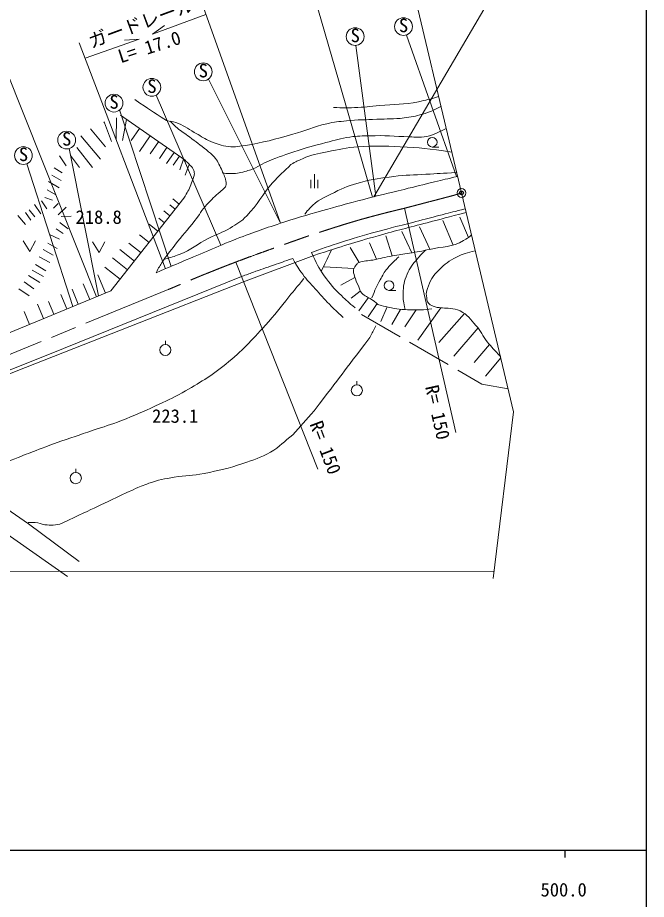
# Model space of a CAD drawing. Units: millimetres, scale not verified. Extents: x 40000 to 680000, y 20000 to 380000.
# Drawn here: x 494199 to 579000, y 198357 to 317350 of the extents above; entities that cross this region are included whole.
import ezdxf
from ezdxf.enums import TextEntityAlignment as Align

# ---------------------------------------------------------------- set-up
doc = ezdxf.new("R2010")
doc.units = ezdxf.units.MM
doc.header["$LTSCALE"] = 1000
doc.header["$PDMODE"] = 32
doc.header["$PDSIZE"] = 500
doc.linetypes.add('CHAIN', pattern=[18.5, 12, -1.5, 3.5, -1.5])
doc.linetypes.add('DASHED', pattern=[7.5, 6, -1.5])
for name, color, linetype, lineweight in [('M-BGD', 7, 'Continuous', 13), ('M-BMK', 7, 'CHAIN', 13), ('M-STR-HTXT', 7, 'Continuous', 13), ('M-TTL-BAND', 7, 'Continuous', 25)]:
    doc.layers.add(name, color=color, linetype=linetype, lineweight=lineweight)
doc.layers.add('M-OTRS', color=6, linetype='Continuous')
doc.styles.add('ＭＳ ゴシック', font='')
doc.styles.get('ＭＳ ゴシック').set_extended_font_data('MS Gothic')

msp = doc.modelspace()

# ---------------------------------------------------------------- linework, layer by layer
at = {"layer": 'M-BGD'}
for p, q in [((557064, 318466), (542222, 293168)), ((546626, 315003), (553399, 295892)), ((539816, 313592), (542518, 293243)), ((519936, 309066), (529632, 289591)), ((512868, 306882), (521601, 286636)), ((507956, 304886), (514889, 283780)), ((508065, 304169), (516779, 298114)), ((501151, 299678), (505106, 279786)), ((495421, 297624), (501655, 278367)), ((555019, 287698), (553861, 290438)), ((552934, 286658), (551565, 289981)), ((547364, 285608), (546040, 288501)), ((549785, 286085), (548387, 289129)), ((542581, 284735), (541637, 286943)), ((544718, 285183), (543859, 287898)), ((540244, 284291), (539061, 286340)), ((539561, 283514), (535530, 283713)), ((539690, 282293), (537778, 281241)), ((540411, 280447), (539191, 279507)), ((541526, 279566), (540201, 277796)), ((542675, 278760), (541494, 276954)), ((544023, 278304), (543171, 276336)), ((545860, 277977), (544667, 275916)), ((547931, 277895), (546411, 275604)), ((551273, 278187), (548172, 273813)), ((554453, 277435), (551023, 273517)), ((556304, 275484), (553048, 271678)), ((557839, 273233), (555753, 270796)), ((559373, 271420), (557301, 268968)), ((500942, 241918), (486141, 252259))]:
    msp.add_line(p, q, dxfattribs=at)
at = {"layer": 'M-BGD', "linetype": 'DASHED'}
for p, q in [((507512, 303829), (507488, 300899)), ((508876, 303606), (508357, 300770)), ((504036, 302347), (506044, 299917)), ((510637, 302382), (509502, 300748)), ((502721, 301378), (505379, 298252)), ((512074, 301383), (510627, 299301)), ((513207, 300596), (512067, 298955)), ((499836, 298701), (500750, 297371)), ((501340, 298729), (502534, 297120)), ((502170, 299841), (504278, 297109)), ((514339, 299809), (513327, 298353)), ((515311, 299134), (514297, 297674)), ((516011, 298647), (515176, 297445)), ((516570, 298259), (516089, 296821)), ((517354, 297529), (516797, 296112)), ((499130, 297101), (500210, 296406)), ((498373, 295219), (499780, 294393)), ((498816, 296110), (500057, 295357)), ((498163, 294127), (499366, 293436)), ((497867, 293084), (498901, 292701)), ((516007, 292194), (515142, 292875)), ((496484, 292119), (497315, 290859)), ((497426, 292618), (498153, 291538)), ((499053, 291651), (499656, 292260)), ((515464, 291504), (514733, 292079)), ((494234, 290631), (495245, 289433)), ((495245, 291074), (495972, 290035)), ((495736, 291406), (496498, 290457)), ((501397, 290562), (500086, 290530)), ((514746, 290592), (513895, 291262)), ((513126, 288532), (511936, 289468)), ((514010, 289657), (513237, 290265)), ((498507, 288091), (499842, 287431)), ((499392, 288864), (500333, 288234)), ((511936, 287020), (510641, 288039)), ((498249, 286897), (499537, 286212)), ((510840, 285627), (509187, 286927)), ((497631, 286054), (498997, 285274)), ((509958, 284506), (508003, 286045)), ((497118, 285057), (498545, 284295)), ((509038, 283337), (507010, 284933)), ((496177, 283261), (497681, 282417)), ((496624, 284051), (498009, 283178)), ((508029, 282055), (505964, 283680)), ((495655, 282546), (497183, 281623)), ((506049, 280174), (505029, 282654)), ((495073, 281710), (496403, 280755)), ((503923, 279299), (503056, 281407)), ((494376, 280769), (495734, 279795)), ((500837, 278030), (500034, 279984)), ((502383, 278666), (501550, 280691)), ((497673, 276729), (496876, 278665)), ((499089, 277311), (498382, 279029)), ((495788, 275953), (495069, 277700)), ((540581, 277290), (556829, 267888)), ((556829, 267888), (560364, 267261))]:
    msp.add_line(p, q, dxfattribs=at)
at = {"layer": 'M-BGD', "color": 1}
for p, q in [((550121, 299887), (551029, 299887)), ((533754, 295482), (533754, 294325)), ((534226, 296238), (534226, 294325)), ((534698, 295482), (534698, 294325)), ((544287, 280543), (545195, 280543)), ((514128, 273252), (514128, 273752)), ((539952, 267800), (539952, 268300)), ((502041, 255956), (502041, 256456))]:
    msp.add_line(p, q, dxfattribs=at)
at = {"layer": 'M-BGD'}
for points in [[(546089, 327295), (554064, 293690), (561101, 264170)], [(484414, 271276), (506788, 280477), (516633, 292990)], [(477224, 262761), (494007, 269620), (524669, 281692), (534166, 285258)], [(477595, 263384), (488296, 267864), (498488, 271937), (524391, 282394)], [(477742, 262874), (478645, 261607), (480151, 260133), (482940, 257853), (490475, 252568), (495669, 249046), (502496, 243950)]]:
    msp.add_lwpolyline(points, dxfattribs=at)
at = {"layer": 'M-BGD', "linetype": 'DASHED'}
for points in [[(505809, 303310), (505912, 303171), (506847, 300644)], [(499656, 290716), (499864, 290931), (500722, 291775)], [(499879, 289709), (499934, 289676), (500996, 288845)]]:
    msp.add_lwpolyline(points, dxfattribs=at)
at = {"layer": 'M-BGD', "color": 1}
for points in [[(496612, 287223), (495840, 285780), (494929, 287238)], [(505963, 287089), (505191, 285646), (504280, 287104)]]:
    msp.add_lwpolyline(points, dxfattribs=at)
for centre, radius in [((546240, 316139), 1200), ((539722, 314789), 1200), ((519231, 310037), 1200), ((512303, 307941), 1200), ((507193, 305812), 1200), ((500807, 300828), 1200), ((550121, 300535), 648), ((494980, 298740), 1200), ((544287, 281191), 648), ((514128, 272502), 750), ((539952, 267050), 750), ((502041, 255206), 750)]:
    msp.add_circle(centre, radius, dxfattribs=at)
at = {"layer": 'M-BGD'}
msp.add_circle((554064, 293690), 600, dxfattribs=at)
for points in [[(509984, 306297), (512134, 304871), (512134, 304871), (514284, 303446)], [(536531, 286020), (535830, 284526), (535682, 284209), (535159, 283095)], [(541686, 274175), (542106, 274969), (542106, 274969), (542526, 275763)], [(534212, 264295), (537949, 269235), (537949, 269235), (541686, 274175)], [(492187, 257191), (495671, 258544), (495671, 258544), (499156, 259897)], [(500219, 249121), (504992, 251383), (504992, 251383), (509765, 253644)]]:
    msp.add_open_spline(points, degree=3, dxfattribs=at)
for points, knots in [([(536802, 305219), (538139, 305174), (538521, 305169), (539622, 305204), (540952, 305246), (541693, 305362), (543018, 305484), (545064, 305672), (546239, 305592), (548251, 306005), (549327, 306226), (549723, 306311), (550979, 306688)], [0, 0, 0, 0, 1, 1, 1, 2, 2, 2, 3, 3, 3, 4, 4, 4, 4]), ([(514284, 303446), (514851, 303377), (515052, 303318), (515530, 303181), (516590, 302876), (517054, 302383), (518023, 301857), (518784, 301443), (519160, 301111), (519955, 300766), (520834, 300385), (521344, 300176), (522286, 300003), (523280, 299820), (523872, 299963), (524872, 300107), (527431, 300474), (528823, 300935), (531317, 301618), (533123, 302112), (534071, 302619), (535897, 303035), (536922, 303269), (537515, 303313), (538561, 303425), (540145, 303594), (541043, 303548), (542634, 303627), (544071, 303699), (544885, 303634), (546313, 303813), (547296, 303936), (547850, 304032), (548798, 304318), (549810, 304623), (550179, 304811), (551294, 305361)], [0, 0, 0, 0, 1, 1, 1, 2, 2, 2, 3, 3, 3, 4, 4, 4, 5, 5, 5, 6, 6, 6, 7, 7, 7, 8, 8, 8, 9, 9, 9, 10, 10, 10, 11, 11, 11, 12, 12, 12, 12]), ([(514766, 303372), (515208, 302922), (515346, 302794), (515742, 302451), (516340, 301932), (516737, 301721), (517369, 301246), (518272, 300568), (518794, 300209), (519668, 299494), (520088, 299151), (520339, 298970), (520695, 298561), (521193, 297987), (521352, 297568), (521673, 296879), (521952, 296281), (522169, 295951), (522276, 295300), (522316, 295052), (522363, 294899), (522296, 294656), (522262, 294531), (522206, 294472), (522120, 294376), (521909, 294140), (521734, 294067), (521497, 293857), (520771, 293214), (520380, 292833), (519721, 292122), (519002, 291348), (518749, 290790), (518100, 289957), (517078, 288643), (516429, 287967), (515405, 286654), (514734, 285793), (514325, 285331), (513738, 284411), (513378, 283845), (513254, 283642), (512866, 282931)], [0, 0, 0, 0, 1, 1, 1, 2, 2, 2, 3, 3, 3, 4, 4, 4, 5, 5, 5, 6, 6, 6, 7, 7, 7, 8, 8, 8, 9, 9, 9, 10, 10, 10, 11, 11, 11, 12, 12, 12, 13, 13, 13, 14, 14, 14, 14]), ([(552002, 302378), (551597, 302178), (551486, 302127), (551150, 301976), (550615, 301734), (550325, 301560), (549759, 301404), (549199, 301251), (548863, 301255), (548284, 301217), (547790, 301186), (547512, 301254), (547017, 301269), (544940, 301335), (543776, 301473), (541699, 301404), (540651, 301370), (540057, 301396), (539020, 301238), (537732, 301042), (537031, 300816), (535769, 300490), (534068, 300052), (533118, 299792), (531449, 299244), (529885, 298731), (529012, 298418), (527513, 297738), (527017, 297513), (526770, 297323), (526277, 297094), (525646, 296802), (525264, 296698), (524594, 296513), (524201, 296404), (523971, 296380), (523566, 296336), (522868, 296260), (522591, 296312), (521769, 296388)], [0, 0, 0, 0, 1, 1, 1, 2, 2, 2, 3, 3, 3, 4, 4, 4, 5, 5, 5, 6, 6, 6, 7, 7, 7, 8, 8, 8, 9, 9, 9, 10, 10, 10, 11, 11, 11, 12, 12, 12, 13, 13, 13, 13]), ([(531066, 297524), (531758, 297932), (532001, 298040), (532627, 298315), (533864, 298859), (534637, 298969), (535961, 299240), (537567, 299568), (538469, 299796), (540105, 299915), (542322, 300076), (543575, 300028), (545796, 299936), (548527, 299823), (549488, 299663), (552755, 299206)], [0, 0, 0, 0, 1, 1, 1, 2, 2, 2, 3, 3, 3, 4, 4, 4, 5, 5, 5, 5]), ([(514047, 284765), (514958, 284995), (515246, 285107), (515994, 285388), (517654, 286011), (518392, 286770), (519967, 287584), (521072, 288156), (521784, 288296), (522849, 288940), (523780, 289503), (524331, 289814), (525092, 290591), (526645, 292177), (527134, 293394), (528589, 295070), (529482, 296098), (530099, 296565), (531066, 297524), (531066, 297524), (531066, 297524), (531066, 297524)], [0, 0, 0, 0, 1, 1, 1, 2, 2, 2, 3, 3, 3, 4, 4, 4, 5, 5, 5, 6, 6, 6, 7, 7, 7, 7]), ([(516779, 298114), (517042, 297861), (517116, 297788), (517319, 297567), (517553, 297312), (517733, 297198), (517887, 296888), (517996, 296669), (518031, 296524), (518032, 296279), (518033, 296080), (517959, 295977), (517901, 295787), (517782, 295400), (517714, 295182), (517568, 294804), (517282, 294060), (517108, 293813), (516633, 292990)], [0, 0, 0, 0, 1, 1, 1, 2, 2, 2, 3, 3, 3, 4, 4, 4, 5, 5, 5, 6, 6, 6, 6]), ([(532937, 290828), (533190, 291210), (533319, 291329), (533591, 291628), (534635, 292774), (535573, 293027), (536935, 293767), (538230, 294471), (539047, 294698), (540466, 295096), (542170, 295575), (543166, 295693), (544922, 295917), (546612, 296132), (547573, 296104), (549273, 296208), (550889, 296307), (551400, 296334), (553411, 296440)], [0, 0, 0, 0, 1, 1, 1, 2, 2, 2, 3, 3, 3, 4, 4, 4, 5, 5, 5, 6, 6, 6, 6]), ([(512866, 282931), (514603, 283660), (515038, 283843), (516430, 284427), (519284, 285626), (520853, 286369), (523736, 287496), (526188, 288455), (527586, 288931), (530092, 289740), (532393, 290482), (533697, 290853), (536022, 291516), (537849, 292036), (538879, 292303), (540717, 292783), (542898, 293352), (544129, 293632), (546317, 294174), (547923, 294573), (548821, 294806), (550430, 295192), (551641, 295483), (552025, 295574), (553534, 295923)], [0, 0, 0, 0, 1, 1, 1, 2, 2, 2, 3, 3, 3, 4, 4, 4, 5, 5, 5, 6, 6, 6, 7, 7, 7, 8, 8, 8, 8]), ([(533841, 285663), (534939, 286061), (535231, 286159), (536126, 286464), (537895, 287066), (538898, 287367), (540689, 287897), (542448, 288418), (543444, 288675), (545217, 289144), (546431, 289464), (547117, 289618), (548333, 289933), (549557, 290250), (550239, 290442), (551464, 290757), (552678, 291069), (553063, 291164), (554576, 291538)], [0, 0, 0, 0, 1, 1, 1, 2, 2, 2, 3, 3, 3, 4, 4, 4, 5, 5, 5, 6, 6, 6, 6]), ([(534166, 285258), (538309, 286592), (539407, 286961), (542806, 287918), (545393, 288646), (546858, 288996), (549458, 289678), (551502, 290215), (552143, 290383), (554694, 291046)], [0, 0, 0, 0, 1, 1, 1, 2, 2, 2, 3, 3, 3, 3]), ([(555416, 288016), (554988, 287644), (554787, 287544), (554357, 287283), (552769, 286320), (551565, 286502), (549756, 286078), (548708, 285833), (548111, 285739), (547051, 285554), (546157, 285398), (545648, 285357), (544756, 285190), (543717, 284996), (543144, 284841), (542107, 284640), (541386, 284500), (540932, 284591), (540258, 284297), (540099, 284228), (540006, 284172), (539895, 284038), (539702, 283803), (539593, 283655), (539511, 283363), (539413, 283015), (539552, 282797), (539646, 282449), (539787, 281923), (539937, 281650), (540155, 281150), (540324, 280761), (540317, 280470), (540612, 280164), (541029, 279730), (541419, 279682), (541910, 279333), (542266, 279080), (542386, 278990), (542803, 278658)], [0, 0, 0, 0, 1, 1, 1, 2, 2, 2, 3, 3, 3, 4, 4, 4, 5, 5, 5, 6, 6, 6, 7, 7, 7, 8, 8, 8, 9, 9, 9, 10, 10, 10, 11, 11, 11, 12, 12, 12, 13, 13, 13, 13]), ([(539732, 278179), (538827, 278919), (538564, 279156), (537868, 279837), (536885, 280799), (536348, 281368), (535562, 282496), (534757, 283651), (534525, 284166), (533841, 285663)], [0, 0, 0, 0, 1, 1, 1, 2, 2, 2, 3, 3, 3, 3]), ([(546454, 277982), (546239, 278917), (546177, 279286), (546189, 280132), (546204, 281170), (546321, 281781), (546734, 282734), (547123, 283627), (547490, 284064), (548121, 284806), (548526, 285281), (548687, 285455), (549227, 285959)], [0, 0, 0, 0, 1, 1, 1, 2, 2, 2, 3, 3, 3, 4, 4, 4, 4]), ([(555923, 285889), (554767, 285611), (554332, 285493), (553402, 285025), (552372, 284507), (551830, 284105), (551013, 283291), (550199, 282480), (549843, 281874), (549466, 280788), (549340, 280425), (549291, 280193), (549341, 279812), (549396, 279397), (549352, 279085), (549643, 278784), (549913, 278503), (550149, 278421), (550525, 278316), (551288, 278104), (551758, 278217), (552540, 278098), (553077, 278017), (553403, 278005), (553890, 277766), (554900, 277269), (555263, 276657), (556019, 275824), (556723, 275048), (556887, 274434), (557536, 273612), (558181, 272794), (558448, 272522), (559322, 271632)], [0, 0, 0, 0, 1, 1, 1, 2, 2, 2, 3, 3, 3, 4, 4, 4, 5, 5, 5, 6, 6, 6, 7, 7, 7, 8, 8, 8, 9, 9, 9, 10, 10, 10, 11, 11, 11, 11]), ([(524391, 282394), (525136, 282678), (525329, 282749), (525932, 282972), (527011, 283369), (527621, 283577), (528708, 283953), (529721, 284305), (530043, 284413), (531307, 284838)], [0, 0, 0, 0, 1, 1, 1, 2, 2, 2, 3, 3, 3, 3]), ([(531307, 284838), (531885, 283822), (532066, 283508), (532647, 282719), (533245, 281906), (533659, 281511), (534329, 280756), (535064, 279928), (535467, 279456), (536245, 278669), (536953, 277952), (537204, 277720), (538115, 276893)], [0, 0, 0, 0, 1, 1, 1, 2, 2, 2, 3, 3, 3, 4, 4, 4, 4]), ([(541980, 279523), (542444, 280686), (542568, 281056), (543087, 281967), (543440, 282586), (543625, 282948), (544071, 283504), (544371, 283879), (544569, 284065), (544908, 284404), (545180, 284676), (545274, 284765), (545621, 285083)], [0, 0, 0, 0, 1, 1, 1, 2, 2, 2, 3, 3, 3, 4, 4, 4, 4]), ([(499156, 259897), (501697, 260749), (502338, 260963), (504375, 261657), (505866, 262165), (506725, 262387), (508191, 262966), (510017, 263685), (511025, 264128), (512803, 264960), (514221, 265624), (515044, 265947), (516401, 266728), (518786, 268099), (520144, 268870), (522290, 270591), (524572, 272422), (525638, 273702), (527626, 275849), (528944, 277274), (529554, 278184), (530788, 279681), (531583, 280646), (531831, 280947), (532821, 282151)], [0, 0, 0, 0, 1, 1, 1, 2, 2, 2, 3, 3, 3, 4, 4, 4, 5, 5, 5, 6, 6, 6, 7, 7, 7, 8, 8, 8, 8]), ([(542803, 278658), (543439, 278442), (543645, 278394), (544195, 278263), (545339, 277990), (546010, 277939), (547186, 277910), (548307, 277882), (548946, 277872), (550052, 278055)], [0, 0, 0, 0, 1, 1, 1, 2, 2, 2, 3, 3, 3, 3]), ([(531305, 261051), (532344, 262210), (533077, 263028), (534212, 264295), (534212, 264295), (534212, 264295), (534212, 264295)], [0, 0, 0, 0, 1, 1, 1, 2, 2, 2, 2]), ([(509765, 253644), (510741, 254095), (511053, 254216), (511905, 254511), (513206, 254961), (513975, 255100), (515332, 255331), (516888, 255597), (517791, 255541), (519341, 255840), (521419, 256242), (522587, 256500), (524591, 257180), (526078, 257685), (526937, 257951), (528304, 258725), (529595, 259455), (530133, 260143), (531305, 261051), (531305, 261051), (531305, 261051), (531305, 261051)], [0, 0, 0, 0, 1, 1, 1, 2, 2, 2, 3, 3, 3, 4, 4, 4, 5, 5, 5, 6, 6, 6, 7, 7, 7, 7]), ([(495639, 249204), (496070, 249234), (496217, 249234), (496584, 249204), (497094, 249163), (497355, 248990), (497862, 248924), (498305, 248866), (498558, 248821), (499004, 248851), (499489, 248884), (499688, 248952), (500219, 249121)], [0, 0, 0, 0, 1, 1, 1, 2, 2, 2, 3, 3, 3, 4, 4, 4, 4])]:
    msp.add_open_spline(points, degree=3, knots=knots, dxfattribs=at)
at = {"layer": 'M-BMK'}
msp.add_line((514505, 280654), (476741, 265165), dxfattribs=at)
for points in [[(553004, 293359), (549722, 292500), (549722, 292500), (546440, 291642)], [(506410, 277306), (506410, 277306), (506410, 277306), (506410, 277306)]]:
    msp.add_open_spline(points, degree=3, dxfattribs=at)
for points, knots in [([(554064, 293690), (553987, 293666), (553076, 293381), (553004, 293359), (553004, 293359), (553004, 293359), (553004, 293359)], [0, 0, 0, 0, 1, 1, 1, 2, 2, 2, 2]), ([(546440, 291642), (544574, 291190), (544088, 291077), (542589, 290678), (541471, 290380), (540843, 290217), (539733, 289888), (538189, 289431), (537328, 289160), (535797, 288663), (534510, 288245), (533783, 288029), (532508, 287576), (527460, 285778), (524615, 284809), (519646, 282803), (517628, 281989), (516515, 281490), (514505, 280654)], [0, 0, 0, 0, 1, 1, 1, 2, 2, 2, 3, 3, 3, 4, 4, 4, 5, 5, 5, 6, 6, 6, 6])]:
    msp.add_open_spline(points, degree=3, knots=knots, dxfattribs=at)
at = {"layer": 'M-OTRS'}
msp.add_point((554064, 293690), dxfattribs=at)
at = {"layer": 'M-STR-HTXT'}
for p, q in [((532710, 325368), (542079, 293133)), ((518764, 320146), (529632, 289591)), ((512375, 315120), (519602, 317790)), ((512375, 315120), (514008, 316275)), ((503303, 311866), (510595, 314456)), ((510595, 314456), (508604, 314297)), ((502502, 313963), (514140, 283466)), ((492662, 310259), (504848, 279679)), ((553309, 261372), (546359, 291622)), ((534681, 256429), (523612, 284360)), ((561101, 264170), (558322, 241665)), ((70433, 242215), (558444, 242651))]:
    msp.add_line(p, q, dxfattribs=at)
at = {"layer": 'M-TTL-BAND'}
for p, q in [((579000, 20000), (579000, 370000)), ((40000, 205000), (579000, 205000)), ((568000, 205000), (568000, 204000))]:
    msp.add_line(p, q, dxfattribs=at)

# ---------------------------------------------------------------- texts
at = {"layer": 'M-BGD', "color": 1, "style": 'ＭＳ ゴシック'}
for p in [(546249, 314837), (539731, 313487), (519240, 308735), (512312, 306639), (507202, 304510), (500815, 299526), (494989, 297438)]:
    msp.add_text('S', height=1833, dxfattribs=at).set_placement(p, align=Align.BOTTOM_CENTER)
at = {"layer": 'M-BGD', "style": 'ＭＳ ゴシック'}
for s, p in [('218.8', (502010, 288971)), ('223.1', (512335, 262120))]:
    msp.add_text(s, height=1833, dxfattribs=at).set_placement(p, align=Align.BOTTOM_LEFT)
at = {"layer": 'M-STR-HTXT', "style": 'ＭＳ ゴシック'}
for s, rotation, p in [('ガードレール', 20.279, (504341, 312690)), ('L= 17.0', 17.948, (508267, 310658)), ('R= 150', 282.538, (548611, 267420)), ('R= 150', 290.617, (533037, 262314))]:
    msp.add_text(s, height=1833, rotation=rotation, dxfattribs=at).set_placement(p, align=Align.BOTTOM_LEFT)
at = {"layer": 'M-TTL-BAND', "style": 'ＭＳ ゴシック'}
msp.add_text('500.0', height=1833, dxfattribs=at).set_placement((567844, 198195), align=Align.BOTTOM_CENTER)

doc.saveas('drawing.dxf')
